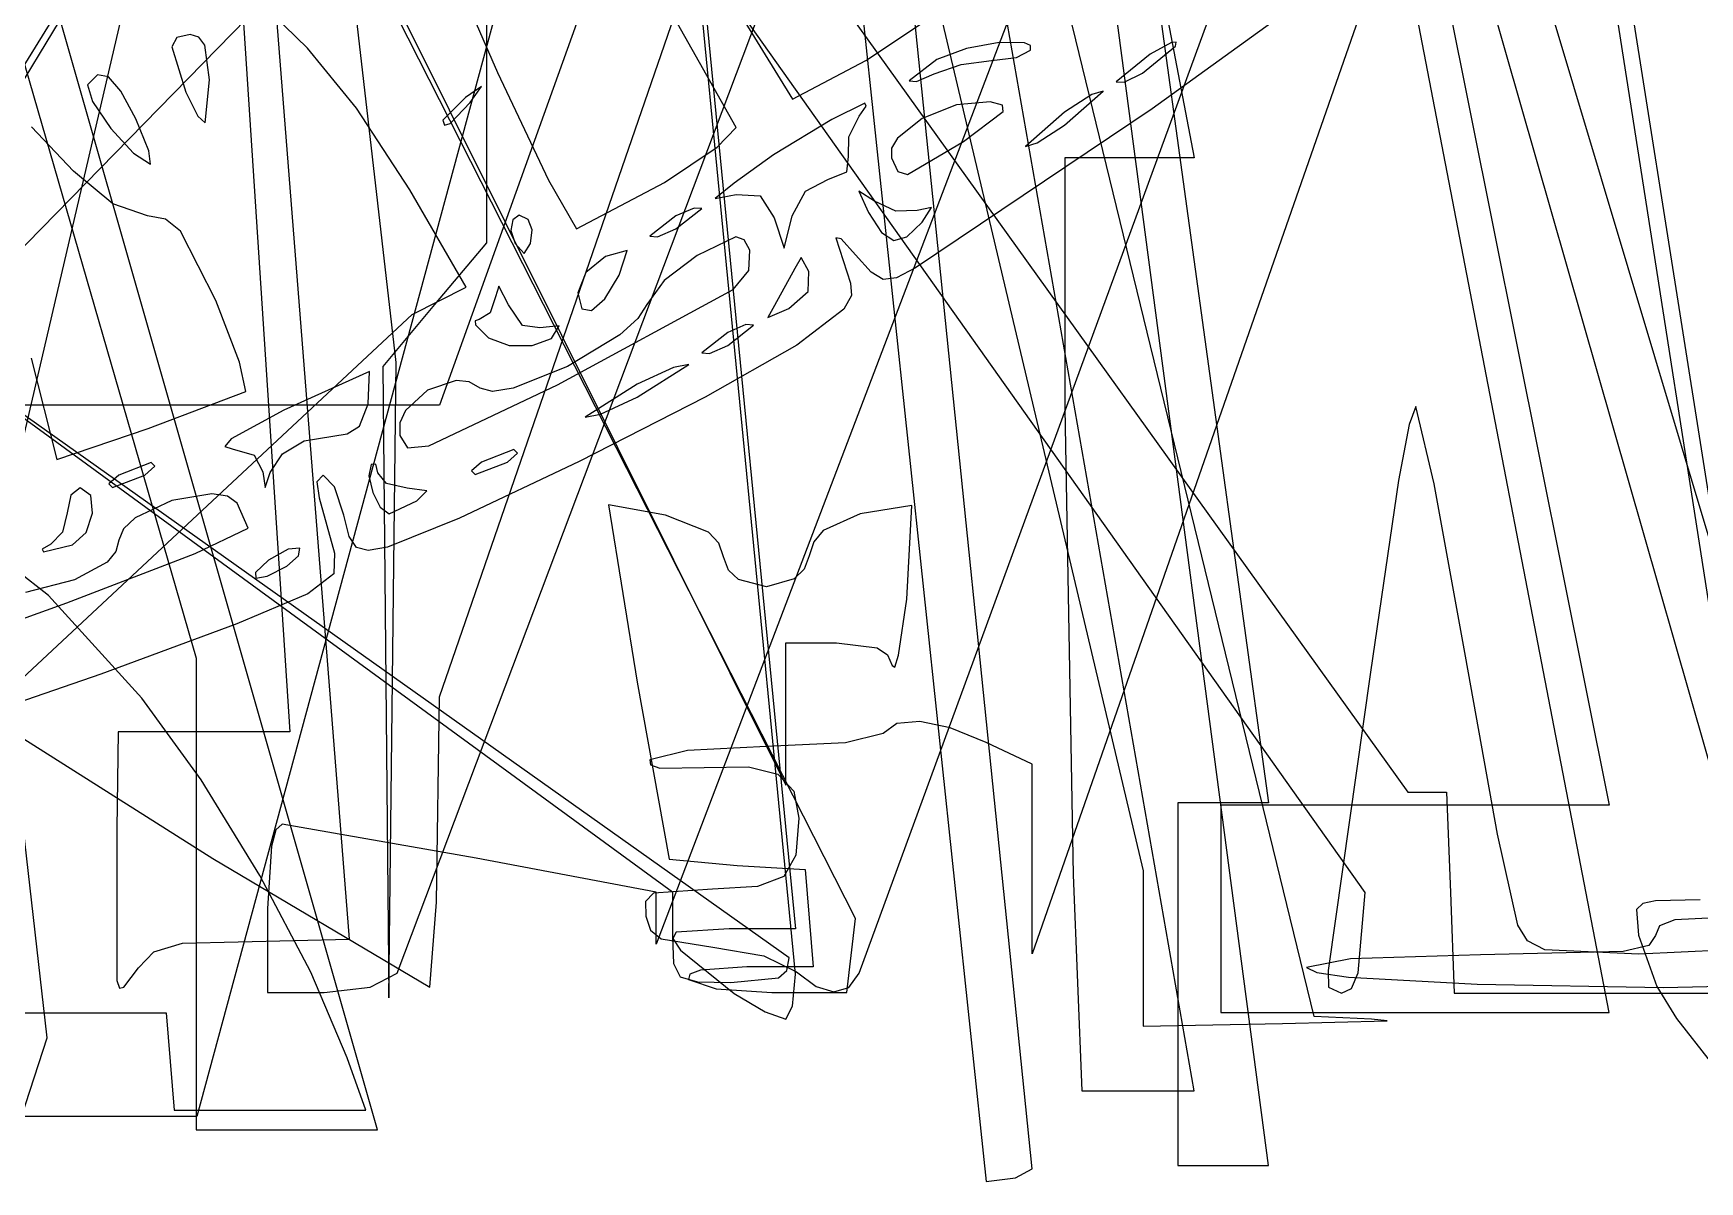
# Model space of a CAD drawing. Extents: x -109 to 333, y -74 to 385.
# Drawn here: x 186.16 to 234.57, y -3.59 to 29.76 of the extents above; entities that cross this region are included whole.
import ezdxf

# ---------------------------------------------------------------- set-up
doc = ezdxf.new("R2010")
doc.units = 0

msp = doc.modelspace()

# ---------------------------------------------------------------- linework, layer by layer
at = {"layer": 'Image'}
for p, q in [((169.27296, 380.435815), (193.613, 9.47578)), ((195.34339, 3.45504), (166.0138, 374.41508)), ((196.698692, 20.20488), (156.65775, 367.21674)), ((215.17923, -3.214262), (181.683803, 323.99097)), ((179.237899, 323.614675), (213.84, -3.59056)), ((177.732759, 316.653894), (208.3, 3.75711)), ((208.299552, 2.440073), (177.732759, 316.653894)), ((166.068062, 306.305885), (219.887, 26.1436)), ((219.887, -0.949742), (166.068062, 306.305885)), ((192.40838, 284.668435), (236.679, 4.59388)), ((236.678967, 1.39537), (192.40838, 284.668435)), ((268.043613, 282.974969), (190.906, -1.69433)), ((180.923127, -3.08538), (247.52417, 281.583917)), ((184.8823, 278.083), (222.042, 7.4161)), ((222.042, -3.12018), (184.8823, 278.083)), ((114.138659, 277.27272), (190.885, 11.6187)), ((196.153, -2.08718), (119.4068, 266.4179)), ((197.958468, 10.49204), (274.44119, 231.987084)), ((274.44119, 231.987084), (197.959, 18.9587)), ((173.241388, 223.520368), (236.117, 4.12351)), ((238.426695, 3.122401), (172.71685, 222.519258)), ((196.72871, 2.465574), (258.63622, 166.511959)), ((266.16215, 165.84522), (204.254, 3.30757)), ((266.16181, 158.520223), (171.273, 5.22673)), ((169.86147, 2.03235), (264.7507, 158.286983)), ((182.247383, 158.045069), (218.406, 5.44033)), ((202.56828, 153.529766), (231.944, 7.34555)), ((231.944, 1.32481), (202.56828, 153.529766)), ((223.369409, 1.205105), (187.210783, 149.294504)), ((186.563807, 0.587713), (170.06665, 145.062996)), ((140.332118, 143.745785), (208.017, 7.92187)), ((263.75752, 142.240785), (215.174, 3.02765)), ((210.14608, 2.463207), (261.13525, 141.676341)), ((130.50689, 140.923361), (226.087, 7.72116)), ((210.047453, 4.04912), (141.0046, 139.873024)), ((224.84761, 4.804844), (130.39699, 138.007061)), ((138.637294, 53.058526), (204.732, 4.82591)), ((208.11866, 2.913651), (140.102216, 51.14627)), ((206.57845, 27.029536), (203.632991, 32.253467)), ((198.268095, 31.782879), (199.643427, 28.625533)), ((205.694226, 31.948137), (208.21206, 27.854441)), ((199.32, 31.0614), (199.32, 23.6817)), ((192.78412, 30.628317), (172.474, 9.86848)), ((194.12132, 29.332267), (192.78412, 30.628317)), ((210.34874, 28.971224), (212.48804, 30.397464)), ((222.144194, 30.079627), (218.661884, 27.57101)), ((190.326746, 29.645638), (190.178451, 29.368534)), ((190.714556, 29.72812), (190.326746, 29.645638)), ((190.969069, 29.651685), (190.714556, 29.72812)), ((191.144616, 29.414542), (190.969069, 29.651685)), ((190.178451, 29.368534), (190.586822, 28.05251)), ((191.279, 28.4111), (191.144616, 29.414542)), ((195.546566, 27.587688), (194.12132, 29.332267)), ((213.266468, 29.321394), (212.40365, 29.003327)), ((214.222112, 29.494679), (213.266468, 29.321394)), ((213.998, 28.9755), (214.719029, 29.064248)), ((214.949617, 29.490868), (214.222112, 29.494679)), ((214.719029, 29.064248), (215.12802, 29.277647)), ((215.127516, 29.412453), (214.949617, 29.490868)), ((215.12802, 29.277647), (215.127516, 29.412453)), ((218.606828, 29.159396), (217.619757, 28.354527)), ((218.378431, 28.608714), (219.338457, 29.392847)), ((219.228908, 29.494754), (218.606828, 29.159396)), ((219.359755, 29.502288), (219.228908, 29.494754)), ((219.338457, 29.392847), (219.33846, 29.39285)), ((219.33846, 29.39285), (219.359755, 29.502288)), ((199.643427, 28.625533), (201.122031, 25.499101)), ((208.21206, 27.854441), (210.34873, 28.971221)), ((210.34873, 28.971221), (210.34874, 28.971224)), ((212.40365, 29.003327), (211.599007, 28.384555)), ((211.812822, 28.366062), (212.326886, 28.585949)), ((212.326886, 28.585949), (213.118006, 28.861073)), ((213.118006, 28.861073), (213.998006, 28.9755)), ((213.998006, 28.9755), (213.998, 28.9755)), ((217.85055, 28.340842), (218.378431, 28.608714)), ((188.023238, 28.55965), (187.73384, 28.270259)), ((187.73384, 28.270259), (187.877848, 27.77994)), ((188.339019, 28.501349), (188.023238, 28.55965)), ((188.70225, 28.080488), (188.339019, 28.501349)), ((189.134, 27.2822), (188.70225, 28.080488)), ((191.14988, 27.167008), (191.279, 28.411101)), ((191.279, 28.411101), (191.279, 28.4111)), ((199.181235, 28.222939), (198.710869, 27.894634)), ((198.85294, 27.752563), (199.181235, 28.222939)), ((211.599007, 28.384555), (211.812822, 28.366062)), ((216.11501, 27.094042), (217.2439, 28.086024)), ((217.2439, 28.086024), (216.912289, 27.982784)), ((217.2439, 28.086024), (217.2439, 28.086024)), ((217.619757, 28.354527), (217.85055, 28.340842)), ((187.877848, 27.77994), (188.413191, 27.002023)), ((190.586822, 28.05251), (190.939065, 27.352093)), ((198.710869, 27.894634), (198.052332, 27.236125)), ((198.268295, 27.143147), (198.852939, 27.752563)), ((198.852939, 27.752563), (198.85294, 27.752563)), ((210.318864, 27.732812), (209.353044, 27.258164)), ((210.146342, 27.357026), (210.356145, 27.648887)), ((210.356145, 27.648887), (210.318864, 27.732812)), ((212.975828, 27.690198), (211.983746, 27.284338)), ((213.954715, 27.775347), (212.975828, 27.690198)), ((214.311782, 27.677748), (213.954715, 27.775347)), ((214.329819, 27.494168), (214.311782, 27.677748)), ((216.912289, 27.982784), (216.11501, 27.470328)), ((189.134002, 27.282209), (189.134, 27.2822)), ((189.518805, 26.35204), (189.134002, 27.282209)), ((190.939065, 27.352093), (191.14988, 27.167008)), ((197.09549, 25.213267), (195.546566, 27.587688)), ((198.052332, 27.236125), (198.108299, 27.098014)), ((198.108299, 27.098014), (198.268295, 27.143147)), ((209.353044, 27.258164), (207.659714, 26.234484)), ((209.845934, 26.751952), (210.146342, 27.357026)), ((211.983746, 27.284338), (211.260586, 26.717717)), ((218.661884, 27.57101), (211.782891, 22.954778)), ((213.1847, 26.623627), (214.329819, 27.494168)), ((216.11501, 27.470328), (214.98612, 26.478346)), ((187.323561, 25.755415), (186.101761, 27.050895)), ((188.413191, 27.002023), (189.065903, 26.281948)), ((206.02356, 26.455547), (206.57845, 27.029536)), ((209.84332, 26.181486), (209.845934, 26.751952)), ((211.260586, 26.717717), (211.088013, 26.424106)), ((215.317731, 26.581597), (216.11501, 27.094042)), ((189.065903, 26.281948), (189.56202, 25.965159)), ((189.56202, 25.965159), (189.518805, 26.35204)), ((204.49799, 25.430266), (206.02356, 26.455547)), ((207.659714, 26.234484), (206.519534, 25.406529)), ((209.792968, 25.744794), (209.84332, 26.181486)), ((211.088013, 26.424106), (211.088465, 26.150287)), ((211.088465, 26.150287), (211.276893, 25.746219)), ((211.555334, 25.660222), (213.184695, 26.62363)), ((213.184695, 26.62363), (213.1847, 26.623627)), ((214.98612, 26.478346), (215.317731, 26.581597)), ((218.006, 26.1436), (216.124, 26.1436)), ((216.124, 26.1436), (216.124, 18.8659)), ((219.887, 26.1436), (218.006, 26.1436)), ((188.468116, 24.807582), (187.323561, 25.755415)), ((209.2423, 25.51818), (209.792968, 25.744794)), ((211.276893, 25.746219), (211.555334, 25.660222)), ((198.73246, 22.390317), (197.09549, 25.213267)), ((201.122031, 25.499101), (201.94088, 24.083616)), ((201.94088, 24.083616), (204.49798, 25.430266)), ((204.49798, 25.430266), (204.49799, 25.430266)), ((206.519534, 25.406529), (205.97123, 24.969931)), ((208.200618, 24.459928), (208.587495, 25.179467)), ((208.587495, 25.179467), (209.242298, 25.518178)), ((209.242298, 25.518178), (209.2423, 25.51818)), ((210.592402, 24.888201), (210.143732, 25.181927)), ((210.143732, 25.181927), (210.422307, 24.553994)), ((189.479281, 24.459955), (188.468116, 24.807582)), ((205.97123, 24.969931), (206.577333, 25.077486)), ((206.577333, 25.077486), (207.275321, 25.046625)), ((207.275321, 25.046625), (207.678563, 24.400238)), ((211.214028, 24.596454), (210.592402, 24.888201)), ((212.254181, 24.702298), (211.836122, 24.614587)), ((211.98299, 24.28038), (212.254181, 24.702298)), ((189.998158, 24.369131), (189.479281, 24.459955)), ((190.433515, 24.012737), (189.998158, 24.369131)), ((200.084519, 24.341293), (200.027368, 24.034418)), ((200.272243, 24.481237), (200.084519, 24.341293)), ((200.5378, 24.358022), (200.272243, 24.481237)), ((200.537801, 24.356724), (200.5378, 24.358022)), ((200.651822, 24.056531), (200.537801, 24.356724)), ((204.826199, 24.459932), (204.073626, 23.868987)), ((205.357725, 24.689072), (204.826199, 24.459932)), ((204.826199, 24.083617), (205.5788, 24.674562)), ((205.5788, 24.674562), (205.357725, 24.689072)), ((205.5788, 24.674562), (205.5788, 24.674562)), ((207.678563, 24.400238), (207.969365, 23.519169)), ((207.969365, 23.519169), (208.200618, 24.459928)), ((210.422307, 24.553994), (210.797717, 23.981581)), ((211.836122, 24.614587), (211.214028, 24.596454)), ((211.538292, 23.851747), (211.982997, 24.28038)), ((211.982997, 24.28038), (211.98299, 24.28038)), ((191.458811, 21.999715), (190.433515, 24.012737)), ((200.027368, 24.034418), (200.153527, 23.656841)), ((200.606691, 23.654019), (200.651822, 24.056531)), ((204.073626, 23.868987), (204.294697, 23.854477)), ((204.294697, 23.854477), (204.826199, 24.083617)), ((206.563235, 23.85159), (205.443764, 23.313069)), ((206.805197, 23.767252), (206.563235, 23.85159)), ((206.969684, 23.460135), (206.805197, 23.767252)), ((209.629591, 23.789394), (209.47067, 23.822142)), ((209.47067, 23.822142), (209.902053, 22.505199)), ((210.044321, 23.331093), (209.629591, 23.789394)), ((210.797717, 23.981581), (211.156455, 23.749823)), ((211.156455, 23.749823), (211.538292, 23.851747)), ((199.32, 23.6817), (197.81481, 21.88392)), ((200.153527, 23.656841), (200.421214, 23.368664)), ((200.421214, 23.368664), (200.606691, 23.654019)), ((202.786131, 23.276633), (202.213968, 22.814361)), ((203.410794, 23.453981), (202.786131, 23.276633)), ((203.17588, 22.742584), (203.410794, 23.453981)), ((205.443764, 23.313069), (204.481492, 22.580248)), ((206.947417, 22.869416), (206.969684, 23.460135)), ((208.464375, 23.249712), (208.280314, 22.935793)), ((208.69312, 22.847458), (208.464375, 23.249712)), ((210.494613, 22.825199), (210.044321, 23.331093)), ((202.213968, 22.814361), (201.975985, 22.221323)), ((206.48573, 22.318685), (206.947417, 22.869416)), ((208.280314, 22.935793), (207.690865, 21.858413)), ((208.670884, 22.260614), (208.69312, 22.847458)), ((208.69312, 22.847458), (208.69312, 22.847458)), ((210.845767, 22.61305), (210.494613, 22.825199)), ((211.782891, 22.954778), (211.23084, 22.665844)), ((197.1694, 21.592052), (198.73246, 22.390317)), ((199.679224, 22.420963), (199.581296, 22.108095)), ((199.96001, 21.880624), (199.679224, 22.420963)), ((201.386654, 19.557799), (206.485724, 22.318689)), ((202.765526, 22.055032), (203.175885, 22.742587)), ((203.175885, 22.742587), (203.17588, 22.742584)), ((204.481492, 22.580248), (203.979764, 21.887369)), ((206.485724, 22.318689), (206.48573, 22.318685)), ((209.902053, 22.505199), (209.932651, 22.144178)), ((211.23084, 22.665844), (210.845767, 22.61305)), ((192.145732, 20.210643), (191.458811, 21.999715)), ((197.81481, 21.88392), (196.30963, 20.08614)), ((199.581296, 22.108095), (199.432731, 21.643025)), ((200.36872, 21.280969), (199.96001, 21.880624)), ((201.975985, 22.221323), (202.089178, 21.761211)), ((202.377824, 21.716844), (202.765526, 22.055032)), ((203.979764, 21.887369), (203.720947, 21.475406)), ((207.690865, 21.858413), (207.501039, 21.505615)), ((208.103671, 21.770078), (208.670884, 22.260614)), ((209.932651, 22.144178), (209.70816, 21.753378)), ((176.859283, 2.666718), (197.1694, 21.592052)), ((199.109223, 21.449586), (198.992403, 21.40775)), ((198.992403, 21.40775), (199.005669, 21.293838)), ((199.432731, 21.643025), (199.109223, 21.449586)), ((202.089178, 21.761211), (202.377824, 21.716844)), ((203.720947, 21.475406), (203.194745, 21.009951)), ((206.862279, 21.302506), (206.330777, 21.073356)), ((207.08335, 21.287986), (206.862279, 21.302506)), ((207.501039, 21.505615), (208.103671, 21.770078)), ((209.70816, 21.753378), (208.338883, 20.703809)), ((199.005669, 21.293838), (199.386111, 20.919376)), ((199.386111, 20.919376), (199.978918, 20.692631)), ((200.876893, 21.21029), (200.36872, 21.280969)), ((200.65434, 20.696999), (201.208847, 20.898429)), ((201.43891, 21.262868), (200.876893, 21.21029)), ((201.208847, 20.898429), (201.438911, 21.262868)), ((201.438911, 21.262868), (201.43891, 21.262868)), ((203.194745, 21.009951), (201.67708, 20.087535)), ((206.330777, 21.073356), (205.578176, 20.48244)), ((206.330777, 20.69707), (207.08335, 21.287986)), ((207.08335, 21.287986), (207.08335, 21.287986)), ((199.978918, 20.692631), (200.65434, 20.696999)), ((205.578176, 20.48244), (205.799251, 20.467919)), ((208.338883, 20.703809), (205.674937, 19.195601)), ((205.799251, 20.467919), (206.330777, 20.69707)), ((186.097556, 20.331385), (186.838558, 17.380815)), ((192.32893, 19.364015), (192.145732, 20.210643)), ((195.925426, 19.944404), (193.437606, 18.820544)), ((195.885576, 18.997493), (195.925426, 19.944404)), ((196.30963, 20.08614), (196.396822, 10.91911)), ((196.591355, 10.97848), (196.698692, 20.20488)), ((201.67708, 20.087535), (200.100562, 19.458061)), ((203.69697, 19.1918), (205.20217, 20.147827)), ((204.76002, 20.055145), (203.69697, 19.568087)), ((205.20217, 20.147827), (204.76002, 20.055145)), ((205.20217, 20.147827), (205.20217, 20.147827)), ((189.495988, 18.284659), (192.328928, 19.364019)), ((192.328928, 19.364019), (192.32893, 19.364015)), ((197.612707, 19.401327), (196.96646, 18.805859)), ((198.439917, 19.680349), (197.612707, 19.401327)), ((197.644701, 17.779415), (201.386654, 19.557799)), ((198.824787, 19.643862), (198.439917, 19.680349)), ((199.138984, 19.459469), (198.824787, 19.643862)), ((199.500793, 19.358783), (199.138984, 19.459469)), ((200.100562, 19.458061), (199.500793, 19.358783)), ((203.69697, 19.568087), (202.1918, 18.61206)), ((191.373, 18.9587), (184.788, 18.9587)), ((197.959, 18.9587), (191.373, 18.9587)), ((195.632811, 18.352231), (195.885576, 18.997493)), ((205.674937, 19.195601), (202.013276, 17.32431)), ((202.633946, 18.704741), (203.69697, 19.1918)), ((226.318227, 18.921941), (226.127221, 18.40242)), ((226.859993, 16.673455), (226.318227, 18.921941)), ((193.437606, 18.820544), (191.910758, 17.983908)), ((196.96646, 18.805859), (196.807794, 18.446787)), ((196.807794, 18.446787), (196.810284, 18.077399)), ((202.1918, 18.61206), (202.633946, 18.704741)), ((216.124, 18.8659), (216.371226, 5.3192)), ((226.127221, 18.40242), (225.815206, 16.774823)), ((186.838558, 17.380815), (189.495988, 18.284659)), ((191.910758, 17.983908), (191.726197, 17.766885)), ((193.401018, 17.545029), (194.031432, 17.930753)), ((194.03143, 17.930863), (195.27925, 18.130535)), ((194.031432, 17.930753), (194.03143, 17.930863)), ((195.27925, 18.130535), (195.632811, 18.352231)), ((196.810284, 18.077399), (197.031526, 17.723034)), ((191.726197, 17.766885), (191.937626, 17.691654)), ((191.937626, 17.691654), (192.573666, 17.515258)), ((192.573666, 17.515258), (192.827924, 17.028094)), ((193.040268, 17.010314), (193.401018, 17.545029)), ((197.031526, 17.723034), (197.644701, 17.779415)), ((200.122087, 17.675086), (199.181328, 17.310314)), ((199.93393, 17.310314), (200.222033, 17.567937)), ((200.222033, 17.567937), (200.122087, 17.675086)), ((189.585759, 17.298799), (188.645028, 16.934027)), ((189.39763, 16.934027), (189.685729, 17.19165)), ((189.685729, 17.19165), (189.585759, 17.298799)), ((192.827924, 17.028094), (192.891043, 16.571772)), ((192.891043, 16.571772), (193.040268, 17.010314)), ((195.974593, 17.238741), (195.906046, 16.911329)), ((196.113742, 17.248929), (195.974593, 17.238741)), ((196.171612, 16.996736), (196.113742, 17.248929)), ((196.42032, 16.684982), (196.171612, 16.996736)), ((202.013276, 17.32431), (198.542718, 15.676506)), ((199.181328, 17.310314), (198.893229, 17.052701)), ((198.893229, 17.052701), (198.993199, 16.945542)), ((198.993199, 16.945542), (199.93393, 17.310314)), ((199.93393, 17.310314), (199.93393, 17.310314)), ((187.51657, 16.557739), (187.250819, 16.345875)), ((187.832264, 16.334341), (187.51657, 16.557739)), ((188.645028, 16.934027), (188.356925, 16.676404)), ((188.356925, 16.676404), (188.456871, 16.569255)), ((188.456871, 16.569255), (189.39763, 16.934027)), ((189.39763, 16.934027), (189.39763, 16.934027)), ((194.578579, 16.93406), (194.392447, 16.740621)), ((194.392447, 16.740621), (194.463828, 16.275551)), ((194.908282, 16.59038), (194.578579, 16.93406)), ((195.182083, 15.76408), (194.908282, 16.59038)), ((195.906046, 16.911329), (196.018563, 16.430128)), ((197.018278, 16.551982), (196.42032, 16.684982)), ((197.587294, 16.475563), (197.018278, 16.551982)), ((197.3005, 16.181425), (197.587294, 16.475563)), ((225.815206, 16.774823), (225.001027, 11.207871)), ((227.767307, 11.672251), (226.859993, 16.673455)), ((187.250819, 16.345875), (187.140283, 15.836492)), ((187.879803, 15.824253), (187.832264, 16.334341)), ((190.186029, 16.190755), (189.11601, 15.687363)), ((191.344287, 16.387992), (190.186029, 16.190755)), ((191.796676, 16.32155), (191.344287, 16.387992)), ((192.079331, 16.118266), (191.796676, 16.32155)), ((192.40287, 15.385477), (192.079331, 16.118266)), ((194.463828, 16.275551), (194.91194, 14.659491)), ((196.018563, 16.430128), (196.238967, 15.996271)), ((196.238967, 15.996271), (196.494079, 15.810891)), ((196.494079, 15.810891), (197.3005, 16.18142)), ((197.3005, 16.18142), (197.3005, 16.181425)), ((204.527951, 15.764366), (202.867811, 16.068028)), ((202.867811, 16.068028), (203.697973, 10.913178)), ((211.680471, 16.049383), (210.184701, 15.803)), ((211.532471, 13.331443), (211.680471, 16.049383)), ((187.140283, 15.836492), (187.00211, 15.271371)), ((187.690996, 15.267636), (187.879803, 15.824253)), ((189.11601, 15.687363), (188.773918, 15.371112)), ((195.338277, 15.144591), (195.182083, 15.76408)), ((198.542718, 15.676506), (196.452083, 14.838759)), ((205.770553, 15.275687), (204.527951, 15.764366)), ((210.184701, 15.803), (209.107939, 15.319858)), ((187.00211, 15.271371), (186.669904, 14.925451)), ((187.29765, 14.904649), (187.690996, 15.267636)), ((188.645681, 15.038626), (188.557435, 14.712193)), ((188.773918, 15.371112), (188.645681, 15.038626)), ((190.857804, 14.654386), (192.40287, 15.385477)), ((195.546573, 14.82426), (195.338277, 15.144591)), ((206.07333, 14.958639), (205.770553, 15.275687)), ((209.107939, 15.319858), (208.830962, 14.994308)), ((186.669904, 14.925451), (186.411569, 14.7827)), ((186.411569, 14.7827), (186.450984, 14.705967)), ((186.450984, 14.705967), (187.29765, 14.904651)), ((187.13494, 13.221767), (190.857804, 14.654386)), ((187.29765, 14.904651), (187.29765, 14.904649)), ((188.557435, 14.712193), (188.302988, 14.407533)), ((193.562122, 14.782007), (192.994411, 14.457332)), ((193.5264, 14.285262), (193.865105, 14.584742)), ((193.902122, 14.813186), (193.562122, 14.782007)), ((193.865105, 14.584742), (193.902122, 14.813186)), ((194.91194, 14.659491), (194.886394, 14.067254)), ((195.890124, 14.742509), (195.546573, 14.82426)), ((196.452083, 14.838759), (195.890124, 14.742509)), ((206.209141, 14.560626), (206.07333, 14.958639)), ((206.35784, 14.172284), (206.209141, 14.560626)), ((208.700681, 14.59024), (208.551953, 14.198365)), ((208.830962, 14.994308), (208.700681, 14.59024)), ((186.600479, 13.431828), (185.662235, 14.166863)), ((188.302988, 14.407533), (187.357247, 13.886594)), ((192.994411, 14.457332), (192.614298, 14.10402)), ((192.614298, 14.10402), (192.627195, 13.941095)), ((192.956696, 13.99327), (193.526399, 14.285261)), ((193.526399, 14.285261), (193.5264, 14.285262)), ((194.886394, 14.067254), (194.136411, 13.486884)), ((206.646025, 13.89706), (206.35784, 14.172284)), ((208.551953, 14.198365), (208.263748, 13.91629)), ((187.357247, 13.886594), (185.931966, 13.521943)), ((192.627195, 13.941095), (192.956696, 13.99327)), ((207.454878, 13.683756), (206.646025, 13.89706)), ((208.263748, 13.91629), (207.454878, 13.683756)), ((181.722552, 11.28959), (187.134952, 13.22177)), ((189.314678, 10.45051), (186.600479, 13.431828)), ((187.134952, 13.22177), (187.13494, 13.221767)), ((194.136411, 13.486884), (192.075583, 12.615487)), ((211.294417, 11.697547), (211.532471, 13.331443)), ((192.075583, 12.615487), (188.1175, 11.150171)), ((190.885, 11.6187), (190.885, -2.08718)), ((208.017, 9.9915), (208.017, 12.0611)), ((208.017, 12.0611), (209.495, 12.0611)), ((209.495, 12.0611), (210.6783, 11.916145)), ((210.6783, 11.916145), (210.971188, 11.712817)), ((210.971188, 11.712817), (211.11325, 11.402583)), ((211.189844, 11.351053), (211.294417, 11.697547)), ((228.696256, 6.507002), (227.767307, 11.672251)), ((188.1175, 11.150171), (182.992218, 9.38456)), ((211.11325, 11.402583), (211.189844, 11.351053)), ((225.001027, 11.207871), (223.777517, 2.547071)), ((196.396822, 10.91911), (196.484012, 1.75208)), ((196.484012, 1.75208), (196.591355, 10.97848)), ((203.697973, 10.913178), (204.62639, 5.777808)), ((191.030115, 8.075817), (189.314678, 10.45051)), ((197.875565, 4.52353), (197.958468, 10.49204)), ((184.897446, 9.88988), (191.369843, 5.792709)), ((208.017, 7.92187), (208.017, 9.9915)), ((211.249118, 9.720112), (210.84658, 9.42469)), ((211.91156, 9.773147), (211.249118, 9.720112)), ((212.790918, 9.587493), (211.91156, 9.773147)), ((188.624, 9.47578), (188.582189, 6.65356)), ((193.613, 9.47578), (188.624, 9.47578)), ((210.84658, 9.42469), (209.755821, 9.158932)), ((213.8442, 9.166849), (212.790918, 9.587493)), ((205.162995, 8.936172), (204.06973, 8.66636)), ((207.45992, 9.048395), (205.162995, 8.936172)), ((209.755821, 9.158932), (207.45992, 9.048395)), ((215.174, 8.53271), (213.8442, 9.166849)), ((204.06973, 8.66636), (204.087954, 8.513148)), ((204.087954, 8.513148), (204.363711, 8.42327)), ((204.363711, 8.42327), (205.64679, 8.439422)), ((205.64679, 8.439422), (206.936407, 8.46033)), ((206.936407, 8.46033), (207.787576, 8.241505)), ((207.787576, 8.241505), (208.256825, 7.752649)), ((215.174, 5.78018), (215.174, 8.53271)), ((192.734737, 5.300567), (191.030115, 8.075817)), ((208.256825, 7.752649), (208.40068, 6.963462)), ((220.725, 7.4161), (219.407, 7.4161)), ((219.407, 7.4161), (219.407, 2.14796)), ((226.3, 7.34555), (220.656, 7.34555)), ((220.656, 7.34555), (220.656, 4.33518)), ((222.042, 7.4161), (220.725, 7.4161)), ((226.087, 7.72116), (227.216, 7.72116)), ((231.944, 7.34555), (226.3, 7.34555)), ((227.216, 7.72116), (227.325903, 4.80486)), ((193.38433, 6.792982), (193.206993, 6.628312)), ((199.02877, 5.804641), (193.38433, 6.792982)), ((208.40068, 6.963462), (208.313561, 5.893219)), ((188.582189, 6.65356), (188.58898, 2.249179)), ((193.206993, 6.628312), (193.075314, 6.150034)), ((229.290017, 3.864111), (228.696256, 6.507002)), ((193.075314, 6.150034), (192.965117, 4.347062)), ((208.313561, 5.893219), (207.958999, 5.270293)), ((191.369843, 5.792709), (197.676246, 2.06303)), ((204.254, 4.8163), (199.02877, 5.804641)), ((204.62639, 5.777808), (206.6063, 5.589659)), ((206.6063, 5.589659), (208.58185, 5.475921)), ((208.58185, 5.475921), (208.698642, 4.064811)), ((215.174, 3.02765), (215.174, 5.78018)), ((218.406, 5.44033), (218.406, 0.924782)), ((194.220146, 2.489689), (192.734737, 5.300567)), ((205.88831, 4.909132), (204.176801, 4.784483)), ((207.197185, 4.98037), (205.88831, 4.909132)), ((207.958999, 5.270293), (207.197185, 4.98037)), ((216.371226, 5.3192), (216.618481, -0.94978)), ((197.676246, 2.06303), (197.875565, 4.52353)), ((204.176801, 4.784483), (203.94563, 4.547185)), ((203.94563, 4.547185), (203.95303, 4.120804)), ((204.254, 3.30757), (204.254, 4.8163)), ((204.732, 4.82591), (204.732, 3.50886)), ((224.643807, 2.47862), (224.84761, 4.804844)), ((227.325903, 4.80486), (227.435806, 1.88857)), ((232.921821, 4.487461), (232.729209, 4.316512)), ((233.284152, 4.568627), (232.921821, 4.487461)), ((234.584, 4.59388), (233.284152, 4.568627)), ((192.965117, 4.347062), (192.966, 1.90113)), ((203.95303, 4.120804), (204.085659, 3.716295)), ((208.698642, 4.064811), (208.815428, 2.653701)), ((209.795, 1.90114), (210.047453, 4.04912)), ((220.656, 4.33518), (220.656, 1.32481)), ((232.729209, 4.316512), (232.787104, 3.573002)), ((233.849215, 4.010702), (233.406611, 3.837851)), ((236.117, 4.12351), (233.849215, 4.010702)), ((190.496797, 3.336852), (195.34339, 3.45504)), ((204.085659, 3.716295), (204.394026, 3.459296)), ((204.394026, 3.459296), (205.9018, 3.21957)), ((204.732, 3.50886), (204.759716, 2.750398)), ((204.83285, 3.657717), (204.736666, 3.469392)), ((204.736666, 3.469392), (204.96089, 3.131683)), ((206.372, 3.75711), (204.83285, 3.657717)), ((208.3, 3.75711), (206.372, 3.75711)), ((229.56696, 3.401645), (229.290017, 3.864111)), ((230.075331, 3.14729), (229.56696, 3.401645)), ((232.787104, 3.573002), (233.32577, 2.07356)), ((233.28276, 3.559066), (233.088736, 3.270964)), ((233.406611, 3.837851), (233.28276, 3.559066)), ((189.20978, 2.61872), (189.658317, 3.086863)), ((189.658317, 3.086863), (190.496797, 3.336852)), ((204.96089, 3.131683), (206.520033, 1.878504)), ((205.9018, 3.21957), (207.380186, 2.96626)), ((207.380186, 2.96626), (208.33427, 2.502715)), ((208.05354, 2.545789), (208.11866, 2.913651)), ((228.20276, 2.994622), (224.429216, 2.884175)), ((232.342029, 3.099149), (228.20276, 2.994622)), ((232.805597, 3.017445), (230.075331, 3.14729)), ((233.088736, 3.270964), (232.342029, 3.099149)), ((235.258526, 3.13611), (232.805597, 3.017445)), ((188.788458, 2.056899), (189.20978, 2.61872)), ((195.277948, 0.00811), (194.220146, 2.489689)), ((195.9406, 2.054192), (196.72871, 2.465574)), ((204.759716, 2.750398), (204.947021, 2.359081)), ((205.23217, 2.434177), (205.19516, 2.277442)), ((205.54261, 2.552647), (205.23217, 2.434177)), ((206.889, 2.65374), (205.54261, 2.552647)), ((208.815428, 2.653701), (206.889, 2.65374)), ((207.803895, 2.326008), (208.05354, 2.545789)), ((208.216649, 1.510301), (208.299552, 2.440073)), ((208.33427, 2.502715), (208.897412, 2.073451)), ((209.850542, 2.052666), (210.14608, 2.463207)), ((224.429216, 2.884175), (223.147192, 2.629437)), ((223.147192, 2.629437), (223.444484, 2.483867)), ((223.444484, 2.483867), (224.369436, 2.345313)), ((223.777517, 2.547071), (223.787838, 2.059786)), ((224.450528, 2.018695), (224.643807, 2.47862)), ((188.58898, 2.249179), (188.66526, 2.031315)), ((188.66526, 2.031315), (188.788458, 2.056899)), ((194.613, 1.90113), (195.9406, 2.054192)), ((204.947021, 2.359081), (205.450148, 2.213399)), ((205.19516, 2.277442), (206.00089, 2.011684)), ((205.450148, 2.213399), (206.42533, 2.19184)), ((206.00089, 2.011684), (207.61149, 1.901147)), ((206.42533, 2.19184), (207.803895, 2.326008)), ((208.897412, 2.073451), (209.418578, 1.923091)), ((209.418578, 1.923091), (209.850542, 2.052666)), ((219.407, 2.14796), (219.407, -3.12018)), ((223.787838, 2.059786), (224.163732, 1.888554)), ((224.163732, 1.888554), (224.450528, 2.018695)), ((224.369436, 2.345313), (228.108695, 2.146706)), ((228.108695, 2.146706), (233.516703, 2.047331)), ((233.32577, 2.07356), (233.897905, 1.150095)), ((233.516703, 2.047331), (236.492118, 2.125103)), ((192.966, 1.90113), (194.613, 1.90113)), ((206.520033, 1.878504), (207.419451, 1.345148)), ((207.61149, 1.901147), (209.795, 1.90114)), ((208.01733, 1.124443), (208.216649, 1.510301)), ((227.435806, 1.88857), (232.477, 1.88857)), ((232.477, 1.88857), (237.518, 1.88857)), ((185.688, 1.31107), (190.015, 1.31107)), ((190.015, 1.31107), (190.131783, -0.10004)), ((207.419451, 1.345148), (208.01733, 1.124443)), ((218.406, 0.924782), (222.4512, 1.001377)), ((220.656, 1.32481), (226.3, 1.32481)), ((222.4512, 1.001377), (225.492127, 1.085046)), ((225.038354, 1.132124), (223.369409, 1.205105)), ((225.492127, 1.085046), (225.038354, 1.132124)), ((226.3, 1.32481), (231.944, 1.32481)), ((233.897905, 1.150095), (234.907645, -0.147221)), ((185.434917, -2.871887), (186.563807, 0.587713)), ((195.814, -1.51115), (195.277948, 0.00811)), ((190.131783, -0.10004), (190.248566, -1.51115)), ((216.618481, -0.94978), (218.253, -0.949742)), ((218.253, -0.949742), (219.887, -0.949742)), ((190.906, -1.69433), (180.37, -1.69433)), ((190.248566, -1.51115), (193.032, -1.51115)), ((193.032, -1.51115), (195.814, -1.51115)), ((190.885, -2.08718), (193.519, -2.08718)), ((193.519, -2.08718), (196.153, -2.08718)), ((214.689903, -3.480023), (215.17923, -3.214262)), ((219.407, -3.12018), (220.725, -3.12018)), ((220.725, -3.12018), (222.042, -3.12018)), ((213.84, -3.59056), (214.689903, -3.480023))]:
    msp.add_line(p, q, dxfattribs=at)

doc.saveas('drawing.dxf')
